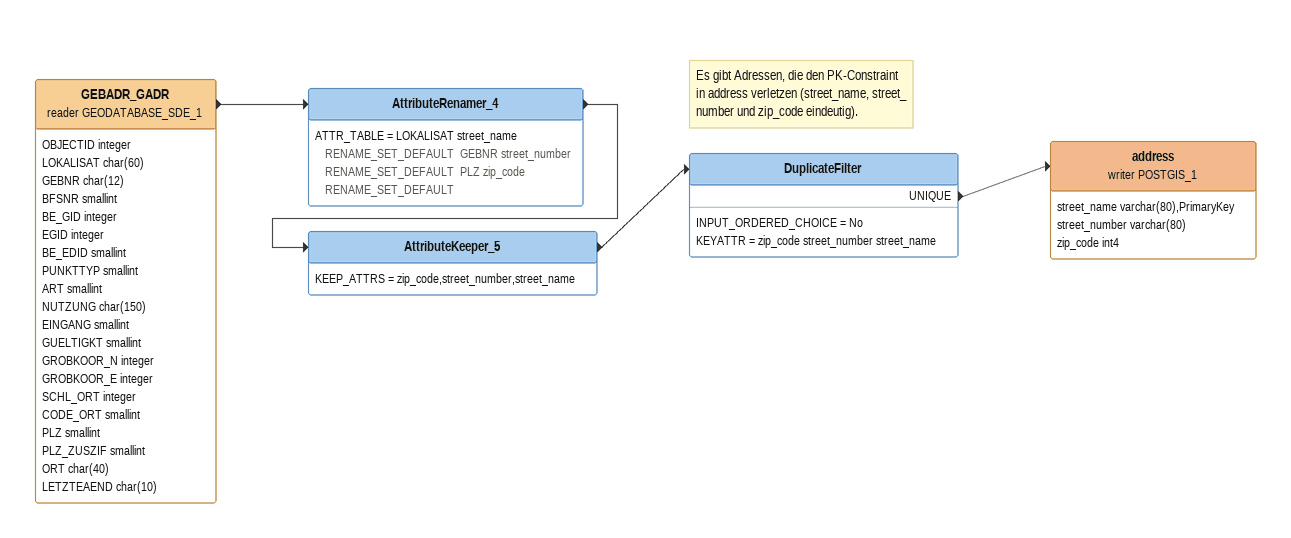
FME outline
GEBADR_GADR (reader GEODATABASE_SDE_1)
    attributes: OBJECTID integer, LOKALISAT char(60), GEBNR char(12), BFSNR smallint, BE_GID integer, EGID integer, BE_EDID smallint, PUNKTTYP smallint, ART smallint, NUTZUNG char(150), EINGANG smallint, GUELTIGKT smallint, GROBKOOR_N integer, GROBKOOR_E integer, SCHL_ORT integer, CODE_ORT smallint, PLZ smallint, PLZ_ZUSZIF smallint, ORT char(40), LETZTEAEND char(10)
    -> AttributeRenamer_4
AttributeRenamer_4
    ATTR_TABLE = LOKALISAT street_name RENAME_SET_DEFAULT  GEBNR street_number RENAME_SET_DEFAULT  PLZ zip_code RENAME_SET_DEFAULT
    -> AttributeKeeper_5
AttributeKeeper_5
    KEEP_ATTRS = zip_code,street_number,street_name
    -> DuplicateFilter
Note: Es gibt Adressen, die den PK-Constraint / in address verletzen (street_name, street_ / number und zip_code eindeutig).
DuplicateFilter
    INPUT_ORDERED_CHOICE = No
    KEYATTR = zip_code street_number street_name
    UNIQUE -> address (writer POSTGIS_1)
address (writer POSTGIS_1)
    attributes: street_name varchar(80),PrimaryKey, street_number varchar(80), zip_code int4
